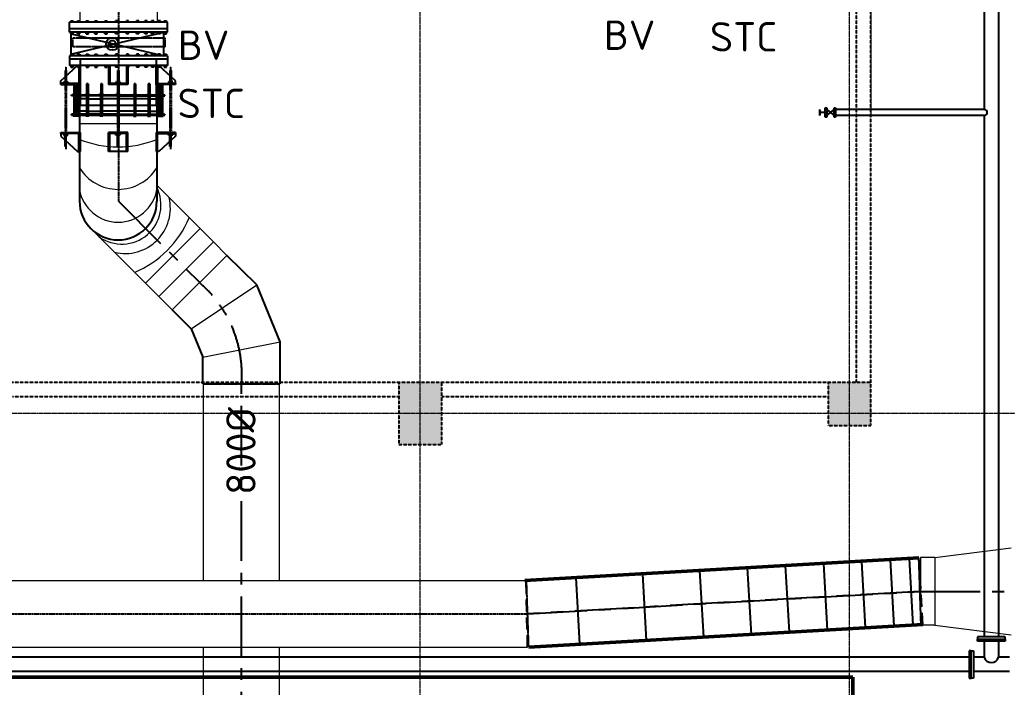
# Model space of a CAD drawing. Header units: inches. Extents: x 0 to 235202, y 0 to 184293.
# Drawn here: x 177803 to 188156, y 118070 to 125070 of the extents above; entities that cross this region are included whole.
import ezdxf
from ezdxf.enums import TextEntityAlignment as Align

# ---------------------------------------------------------------- set-up
doc = ezdxf.new("R2010")
doc.units = ezdxf.units.IN
doc.header["$MEASUREMENT"] = 0
for name, pattern in [('CENTER', [2, 1.25, -0.25, 0.25, -0.25]), ('HIDDEN', [0.375, 0.25, -0.125]), ('PHANTOM2', [1.25, 0.625, -0.125, 0.125, -0.125, 0.125, -0.125])]:
    doc.linetypes.add(name, pattern=pattern)
for name, color, linetype, lineweight in [('.5', 8, 'Continuous', 0), ('DIM', 251, 'Continuous', 0), ('hid', 8, 'HIDDEN', 0), ('MECHANICAL', 8, 'Continuous', 0), ('plan', 8, 'Continuous', 0)]:
    doc.layers.add(name, color=color, linetype=linetype, lineweight=lineweight)
for name, color, linetype in [('1', 1, 'CENTER'), ('2', 2, 'HIDDEN'), ('GRID_TXT45', 4, 'Continuous'), ('M-X-BKGD', 8, 'Continuous'), ('pipes', 2, 'Continuous'), ('sleeve type coupling', 1, 'Continuous'), ('steel elbow 45deg', 3, 'Continuous'), ('steel elbow 90deg', 3, 'Continuous'), ('text', 3, 'Continuous'), ('WINDOW ELEV', 3, 'Continuous')]:
    doc.layers.add(name, color=color, linetype=linetype)
doc.styles.add('ISO', font='isocpeur.ttf')
doc.styles.add('SIMPLEX', font='simplex.shx')

# ---------------------------------------------------------------- blocks, each defined once
blk = doc.blocks.new('FLOOR PLAN REV 2')
at = {"layer": 'DIM', "linetype": 'HIDDEN', "lineweight": 25, "ltscale": 10}
for points in [[(107752, 221092), (107302, 221092), (107302, 220442), (107752, 220442)], [(112252, 221092), (111802, 221092), (111802, 220642), (112252, 220642)]]:
    blk.add_hatch(color=8, dxfattribs=at).paths.add_polyline_path(points)
at = {"layer": '.5', "color": 8, "linetype": 'CENTER', "ltscale": 10}
for p, q in [((107527, 216571), (107527, 247856)), ((112027, 216571), (112027, 247856)), ((118917, 220768), (54403, 220768))]:
    blk.add_line(p, q, dxfattribs=at)
at = {"color": 8, "linetype": 'PHANTOM2', "ltscale": 20}
for p, q in [((104363, 246038), (104363, 222993)), ((70510, 218667), (108653, 218667))]:
    blk.add_line(p, q, dxfattribs=at)
at = {"color": 8}
for p, q in [((104876, 224870), (103851, 224870)), ((103851, 224766), (103851, 224870)), ((103863, 224887), (103887, 224887)), ((103863, 224870), (103863, 224887)), ((103887, 224870), (103887, 224887)), ((103934, 224887), (103958, 224887)), ((103934, 224870), (103934, 224887)), ((103958, 224870), (103958, 224887)), ((104024, 224887), (104049, 224887)), ((104024, 224870), (104024, 224887)), ((104049, 224870), (104049, 224887)), ((104115, 224887), (104139, 224887)), ((104115, 224870), (104115, 224887)), ((104139, 224870), (104139, 224887)), ((104220, 224887), (104244, 224887)), ((104220, 224870), (104220, 224887)), ((104244, 224870), (104244, 224887)), ((104333, 224870), (104333, 224887)), ((104357, 224887), (104333, 224887)), ((104357, 224870), (104357, 224887)), ((104446, 224870), (104446, 224887)), ((104470, 224887), (104446, 224887)), ((104470, 224870), (104470, 224887)), ((104551, 224870), (104551, 224887)), ((104575, 224887), (104551, 224887)), ((104575, 224870), (104575, 224887)), ((104641, 224870), (104641, 224887)), ((104665, 224887), (104641, 224887)), ((104665, 224870), (104665, 224887)), ((104710, 224870), (104710, 224887)), ((104734, 224887), (104710, 224887)), ((104734, 224870), (104734, 224887)), ((104779, 224870), (104779, 224887)), ((104804, 224887), (104779, 224887)), ((104804, 224870), (104804, 224887)), ((104841, 224870), (104841, 224887)), ((104841, 224887), (104865, 224887)), ((104865, 224887), (104865, 224870)), ((104876, 224766), (104876, 224870)), ((104876, 224802), (103851, 224802)), ((104876, 224766), (103851, 224766)), ((103863, 224537), (104838, 224766)), ((103863, 224749), (103863, 224766)), ((103887, 224749), (103887, 224766)), ((103934, 224749), (103934, 224766)), ((103958, 224749), (103958, 224766)), ((104024, 224749), (104024, 224766)), ((104049, 224749), (104049, 224766)), ((104115, 224749), (104115, 224766)), ((104139, 224749), (104139, 224766)), ((104220, 224749), (104220, 224766)), ((104244, 224749), (104244, 224766)), ((104333, 224749), (104333, 224766)), ((104357, 224749), (104357, 224766)), ((104446, 224749), (104446, 224766)), ((104470, 224749), (104470, 224766)), ((104551, 224749), (104551, 224766)), ((104575, 224749), (104575, 224766)), ((104641, 224749), (104641, 224766)), ((104665, 224749), (104665, 224766)), ((104710, 224749), (104710, 224766)), ((104734, 224749), (104734, 224766)), ((104779, 224749), (104779, 224766)), ((104804, 224749), (104804, 224766)), ((104838, 224520), (104838, 224766)), ((104841, 224749), (104841, 224766)), ((104865, 224749), (104865, 224766)), ((103863, 224749), (103887, 224749)), ((103866, 224749), (104838, 224520)), ((103866, 224519), (103866, 224749)), ((103934, 224749), (103958, 224749)), ((104024, 224749), (104049, 224749)), ((104115, 224749), (104139, 224749)), ((104220, 224749), (104244, 224749)), ((104357, 224749), (104333, 224749)), ((104470, 224749), (104446, 224749)), ((104575, 224749), (104551, 224749)), ((104665, 224749), (104641, 224749)), ((104734, 224749), (104710, 224749)), ((104804, 224749), (104779, 224749)), ((104841, 224749), (104865, 224749)), ((103851, 224520), (103851, 224416)), ((104876, 224520), (103851, 224520)), ((104876, 224484), (103851, 224484)), ((103863, 224537), (103887, 224537)), ((103863, 224537), (103863, 224520)), ((103887, 224537), (103887, 224520)), ((103934, 224537), (103958, 224537)), ((103934, 224537), (103934, 224520)), ((103958, 224537), (103958, 224520)), ((104024, 224537), (104049, 224537)), ((104024, 224537), (104024, 224520)), ((104049, 224537), (104049, 224520)), ((104115, 224537), (104139, 224537)), ((104115, 224537), (104115, 224520)), ((104139, 224537), (104139, 224520)), ((104220, 224537), (104244, 224537)), ((104220, 224537), (104220, 224520)), ((104244, 224537), (104244, 224520)), ((104333, 224537), (104333, 224520)), ((104357, 224537), (104333, 224537)), ((104357, 224537), (104357, 224520)), ((104446, 224537), (104446, 224520)), ((104470, 224537), (104446, 224537)), ((104470, 224537), (104470, 224520)), ((104551, 224537), (104551, 224520)), ((104575, 224537), (104551, 224537)), ((104575, 224537), (104575, 224520)), ((104641, 224537), (104641, 224520)), ((104665, 224537), (104641, 224537)), ((104665, 224537), (104665, 224520)), ((104710, 224537), (104710, 224520)), ((104734, 224537), (104710, 224537)), ((104734, 224537), (104734, 224520)), ((104779, 224537), (104779, 224520)), ((104804, 224537), (104779, 224537)), ((104804, 224537), (104804, 224520)), ((104841, 224537), (104841, 224520)), ((104841, 224537), (104865, 224537)), ((104865, 224537), (104865, 224520)), ((104876, 224520), (104876, 224416)), ((103760, 224256), (103935, 224416)), ((104876, 224416), (103851, 224416)), ((103863, 224416), (103863, 224399)), ((103863, 224399), (103887, 224399)), ((103887, 224416), (103887, 224399)), ((103934, 224416), (103934, 224399)), ((103934, 224399), (103958, 224399)), ((103935, 224416), (103960, 224416)), ((103960, 224416), (103948, 224416)), ((103948, 224416), (103948, 224228)), ((103958, 224416), (103958, 224399)), ((103960, 224216), (103960, 224416)), ((104024, 224416), (104024, 224399)), ((104024, 224399), (104049, 224399)), ((104049, 224416), (104049, 224399)), ((104115, 224416), (104115, 224399)), ((104115, 224399), (104139, 224399)), ((104139, 224416), (104139, 224399)), ((104220, 224416), (104220, 224399)), ((104220, 224399), (104244, 224399)), ((104244, 224416), (104244, 224399)), ((104260, 224416), (104260, 224216)), ((104460, 224416), (104260, 224416)), ((104272, 224416), (104272, 224228)), ((104333, 224416), (104333, 224399)), ((104357, 224399), (104333, 224399)), ((104357, 224416), (104357, 224399)), ((104446, 224416), (104446, 224399)), ((104470, 224399), (104446, 224399)), ((104448, 224416), (104448, 224228)), ((104460, 224416), (104460, 224216)), ((104470, 224416), (104470, 224399)), ((104551, 224416), (104551, 224399)), ((104575, 224399), (104551, 224399)), ((104575, 224416), (104575, 224399)), ((104641, 224416), (104641, 224399)), ((104665, 224399), (104641, 224399)), ((104665, 224416), (104665, 224399)), ((104710, 224416), (104710, 224399)), ((104734, 224399), (104710, 224399)), ((104734, 224416), (104734, 224399)), ((104785, 224416), (104760, 224416)), ((104760, 224416), (104772, 224416)), ((104760, 224216), (104760, 224416)), ((104772, 224416), (104772, 224228)), ((104779, 224416), (104779, 224399)), ((104804, 224399), (104779, 224399)), ((104960, 224256), (104785, 224416)), ((104804, 224416), (104804, 224399)), ((104841, 224416), (104841, 224399)), ((104841, 224399), (104865, 224399)), ((104865, 224399), (104865, 224416)), ((103760, 224216), (103760, 224256)), ((104260, 224256), (104272, 224256)), ((104448, 224256), (104460, 224256)), ((104960, 224216), (104960, 224256)), ((103948, 224228), (103760, 224228)), ((103760, 224228), (103760, 224216)), ((103760, 224216), (103960, 224216)), ((104460, 224216), (104260, 224216)), ((104448, 224228), (104272, 224228)), ((104960, 224216), (104760, 224216)), ((104772, 224228), (104960, 224228)), ((104960, 224228), (104960, 224216)), ((103760, 223716), (103760, 223676)), ((103760, 223704), (103760, 223716)), ((103760, 223716), (103960, 223716)), ((103948, 223704), (103760, 223704)), ((103760, 223676), (103935, 223516)), ((103948, 223516), (103948, 223704)), ((103960, 223716), (103960, 223516)), ((104260, 223516), (104260, 223716)), ((104460, 223716), (104260, 223716)), ((104260, 223676), (104272, 223676)), ((104272, 223516), (104272, 223704)), ((104448, 223704), (104272, 223704)), ((104448, 223516), (104448, 223704)), ((104448, 223676), (104460, 223676)), ((104460, 223516), (104460, 223716)), ((104960, 223716), (104760, 223716)), ((104760, 223716), (104760, 223516)), ((104772, 223516), (104772, 223704)), ((104772, 223704), (104960, 223704)), ((104960, 223676), (104785, 223516)), ((104960, 223716), (104960, 223676)), ((104960, 223704), (104960, 223716)), ((103935, 223516), (103960, 223516)), ((103960, 223516), (103948, 223516)), ((104460, 223516), (104260, 223516)), ((104785, 223516), (104760, 223516)), ((104760, 223516), (104772, 223516))]:
    blk.add_line(p, q, dxfattribs=at)
at = {"color": 8, "linetype": 'HIDDEN'}
for p, q in [((104731, 224702), (103886, 224702)), ((103886, 224611), (103886, 224702)), ((104853, 224702), (104731, 224702)), ((104853, 224611), (104853, 224702)), ((104731, 224611), (103886, 224611)), ((104853, 224611), (104731, 224611))]:
    blk.add_line(p, q, dxfattribs=at)
at = {"color": 8, "linetype": 'CENTER', "ltscale": 500}
for p, q in [((104363, 222993), (105213, 222143)), ((105653, 216223), (105653, 221082)), ((112766, 218902), (108653, 218667)), ((108653, 218667), (112767, 218901)), ((112772, 218902), (115517, 218902))]:
    blk.add_line(p, q, dxfattribs=at)
at = {"color": 8}
for radius in [65.7, 37.5]:
    blk.add_circle((104299, 224643), radius, dxfattribs=at)
at = {"color": 8, "linetype": 'CENTER', "ltscale": 500}
blk.add_arc((104391, 221177), 1266, 355.5215, 49.4785, dxfattribs=at)
at = {"layer": '1', "color": 8}
for p, q in [((103803, 224366), (103803, 223704)), ((103803, 224366), (103803, 224245)), ((103803, 224366), (103816, 224366)), ((103816, 224366), (103816, 223704)), ((103816, 224366), (103816, 224245)), ((104353, 224366), (104353, 223704)), ((104353, 224366), (104366, 224366)), ((104366, 224366), (104366, 223704)), ((104903, 224366), (104903, 223704)), ((104903, 224366), (104903, 224245)), ((104916, 224366), (104903, 224366)), ((104916, 224366), (104916, 223704)), ((104916, 224366), (104916, 224245)), ((103787, 224228), (103787, 224245)), ((103787, 224245), (103832, 224245)), ((103795, 224245), (103795, 224228)), ((103795, 224245), (103795, 224228)), ((103816, 224295), (103803, 224295)), ((103816, 224295), (103803, 224295)), ((103816, 224291), (103803, 224291)), ((103816, 224291), (103803, 224291)), ((103816, 224287), (103803, 224287)), ((103816, 224287), (103803, 224287)), ((103816, 224287), (103803, 224287)), ((103816, 224287), (103803, 224287)), ((103816, 224283), (103803, 224283)), ((103816, 224283), (103803, 224283)), ((103816, 224279), (103803, 224279)), ((103816, 224279), (103803, 224279)), ((103816, 224274), (103803, 224274)), ((103816, 224274), (103803, 224274)), ((103816, 224270), (103803, 224270)), ((103816, 224270), (103803, 224270)), ((103816, 224266), (103803, 224266)), ((103816, 224266), (103803, 224266)), ((103816, 224262), (103803, 224262)), ((103816, 224262), (103803, 224262)), ((103816, 224258), (103803, 224258)), ((103816, 224258), (103803, 224258)), ((103816, 224254), (103803, 224254)), ((103816, 224254), (103803, 224254)), ((103816, 224250), (103803, 224250)), ((103816, 224250), (103803, 224250)), ((103816, 224246), (103803, 224246)), ((103816, 224246), (103803, 224246)), ((103824, 224245), (103824, 224228)), ((103824, 224245), (103824, 224228)), ((103832, 224245), (103832, 224228)), ((104382, 224245), (104337, 224245)), ((104337, 224245), (104337, 224228)), ((104382, 224245), (104337, 224245)), ((104337, 224245), (104337, 224228)), ((104345, 224245), (104345, 224228)), ((104345, 224245), (104345, 224228)), ((104353, 224274), (104366, 224274)), ((104353, 224274), (104366, 224274)), ((104353, 224270), (104366, 224270)), ((104353, 224270), (104366, 224270)), ((104353, 224266), (104366, 224266)), ((104353, 224266), (104366, 224266)), ((104353, 224262), (104366, 224262)), ((104353, 224262), (104366, 224262)), ((104353, 224258), (104366, 224258)), ((104353, 224258), (104366, 224258)), ((104353, 224254), (104366, 224254)), ((104353, 224254), (104366, 224254)), ((104353, 224250), (104366, 224250)), ((104353, 224250), (104366, 224250)), ((104353, 224246), (104366, 224246)), ((104353, 224246), (104366, 224246)), ((104374, 224245), (104374, 224228)), ((104374, 224245), (104374, 224228)), ((104382, 224228), (104382, 224245)), ((104382, 224228), (104382, 224245)), ((104932, 224245), (104887, 224245)), ((104887, 224245), (104887, 224228)), ((104895, 224245), (104895, 224228)), ((104895, 224245), (104895, 224228)), ((104903, 224295), (104916, 224295)), ((104903, 224295), (104916, 224295)), ((104903, 224291), (104916, 224291)), ((104903, 224291), (104916, 224291)), ((104903, 224287), (104916, 224287)), ((104903, 224287), (104916, 224287)), ((104903, 224287), (104916, 224287)), ((104903, 224287), (104916, 224287)), ((104903, 224283), (104916, 224283)), ((104903, 224283), (104916, 224283)), ((104903, 224279), (104916, 224279)), ((104903, 224279), (104916, 224279)), ((104903, 224274), (104916, 224274)), ((104903, 224274), (104916, 224274)), ((104903, 224270), (104916, 224270)), ((104903, 224270), (104916, 224270)), ((104903, 224266), (104916, 224266)), ((104903, 224266), (104916, 224266)), ((104903, 224262), (104916, 224262)), ((104903, 224262), (104916, 224262)), ((104903, 224258), (104916, 224258)), ((104903, 224258), (104916, 224258)), ((104903, 224254), (104916, 224254)), ((104903, 224254), (104916, 224254)), ((104903, 224250), (104916, 224250)), ((104903, 224250), (104916, 224250)), ((104903, 224246), (104916, 224246)), ((104903, 224246), (104916, 224246)), ((104924, 224245), (104924, 224228)), ((104924, 224245), (104924, 224228)), ((104932, 224228), (104932, 224245)), ((103832, 224228), (103787, 224228)), ((103816, 224225), (103803, 224225)), ((103816, 224225), (103803, 224225)), ((103816, 224221), (103803, 224221)), ((103816, 224221), (103803, 224221)), ((103816, 224217), (103803, 224217)), ((103816, 224217), (103803, 224217)), ((103816, 224213), (103803, 224213)), ((103816, 224213), (103803, 224213)), ((103816, 224209), (103803, 224209)), ((103816, 224209), (103803, 224209)), ((103816, 224205), (103803, 224205)), ((103816, 224205), (103803, 224205)), ((103816, 224201), (103803, 224201)), ((103816, 224201), (103803, 224201)), ((104337, 224228), (104382, 224228)), ((104337, 224228), (104382, 224228)), ((104353, 224225), (104366, 224225)), ((104353, 224225), (104366, 224225)), ((104353, 224221), (104366, 224221)), ((104353, 224221), (104366, 224221)), ((104353, 224217), (104366, 224217)), ((104353, 224217), (104366, 224217)), ((104353, 224213), (104366, 224213)), ((104353, 224213), (104366, 224213)), ((104353, 224209), (104366, 224209)), ((104353, 224209), (104366, 224209)), ((104353, 224205), (104366, 224205)), ((104353, 224205), (104366, 224205)), ((104353, 224201), (104366, 224201)), ((104353, 224201), (104366, 224201)), ((104353, 224197), (104366, 224197)), ((104353, 224197), (104366, 224197)), ((104887, 224228), (104932, 224228)), ((104903, 224225), (104916, 224225)), ((104903, 224225), (104916, 224225)), ((104903, 224221), (104916, 224221)), ((104903, 224221), (104916, 224221)), ((104903, 224217), (104916, 224217)), ((104903, 224217), (104916, 224217)), ((104903, 224213), (104916, 224213)), ((104903, 224213), (104916, 224213)), ((104903, 224209), (104916, 224209)), ((104903, 224209), (104916, 224209)), ((104903, 224205), (104916, 224205)), ((104903, 224205), (104916, 224205)), ((104903, 224201), (104916, 224201)), ((104903, 224201), (104916, 224201)), ((103816, 223735), (103803, 223735)), ((103816, 223735), (103803, 223735)), ((103816, 223731), (103803, 223731)), ((103816, 223731), (103803, 223731)), ((103816, 223727), (103803, 223727)), ((103816, 223727), (103803, 223727)), ((104903, 223735), (104916, 223735)), ((104903, 223735), (104916, 223735)), ((104903, 223731), (104916, 223731)), ((104903, 223731), (104916, 223731)), ((104903, 223727), (104916, 223727)), ((104903, 223727), (104916, 223727)), ((103795, 223687), (103795, 223704)), ((103795, 223687), (103795, 223704)), ((103816, 223723), (103803, 223723)), ((103816, 223723), (103803, 223723)), ((103816, 223719), (103803, 223719)), ((103816, 223719), (103803, 223719)), ((103816, 223715), (103803, 223715)), ((103816, 223715), (103803, 223715)), ((103816, 223711), (103803, 223711)), ((103816, 223711), (103803, 223711)), ((103816, 223707), (103803, 223707)), ((103816, 223707), (103803, 223707)), ((103803, 223566), (103803, 223687)), ((103816, 223686), (103803, 223686)), ((103816, 223686), (103803, 223686)), ((103816, 223682), (103803, 223682)), ((103816, 223682), (103803, 223682)), ((103816, 223678), (103803, 223678)), ((103816, 223678), (103803, 223678)), ((103816, 223674), (103803, 223674)), ((103816, 223674), (103803, 223674)), ((103816, 223670), (103803, 223670)), ((103816, 223670), (103803, 223670)), ((103816, 223666), (103803, 223666)), ((103816, 223666), (103803, 223666)), ((103816, 223662), (103803, 223662)), ((103816, 223662), (103803, 223662)), ((103816, 223657), (103803, 223657)), ((103816, 223657), (103803, 223657)), ((103816, 223653), (103803, 223653)), ((103816, 223653), (103803, 223653)), ((103816, 223649), (103803, 223649)), ((103816, 223649), (103803, 223649)), ((103816, 223645), (103803, 223645)), ((103816, 223645), (103803, 223645)), ((103816, 223645), (103803, 223645)), ((103816, 223645), (103803, 223645)), ((103816, 223641), (103803, 223641)), ((103816, 223641), (103803, 223641)), ((103816, 223637), (103803, 223637)), ((103816, 223637), (103803, 223637)), ((103816, 223633), (103803, 223633)), ((103816, 223633), (103803, 223633)), ((103816, 223633), (103803, 223633)), ((103816, 223633), (103803, 223633)), ((103816, 223566), (103816, 223687)), ((103824, 223687), (103824, 223704)), ((103824, 223687), (103824, 223704)), ((104337, 223687), (104337, 223704)), ((104337, 223704), (104382, 223704)), ((104337, 223687), (104337, 223704)), ((104337, 223704), (104382, 223704)), ((104382, 223687), (104337, 223687)), ((104382, 223687), (104337, 223687)), ((104345, 223687), (104345, 223704)), ((104345, 223687), (104345, 223704)), ((104353, 223723), (104366, 223723)), ((104353, 223723), (104366, 223723)), ((104353, 223719), (104366, 223719)), ((104353, 223719), (104366, 223719)), ((104353, 223715), (104366, 223715)), ((104353, 223715), (104366, 223715)), ((104353, 223711), (104366, 223711)), ((104353, 223711), (104366, 223711)), ((104353, 223707), (104366, 223707)), ((104353, 223707), (104366, 223707)), ((104353, 223566), (104353, 223687)), ((104353, 223686), (104366, 223686)), ((104353, 223686), (104366, 223686)), ((104353, 223682), (104366, 223682)), ((104353, 223682), (104366, 223682)), ((104353, 223678), (104366, 223678)), ((104353, 223678), (104366, 223678)), ((104353, 223674), (104366, 223674)), ((104353, 223674), (104366, 223674)), ((104366, 223566), (104366, 223687)), ((104374, 223687), (104374, 223704)), ((104374, 223687), (104374, 223704)), ((104382, 223704), (104382, 223687)), ((104382, 223704), (104382, 223687)), ((104895, 223687), (104895, 223704)), ((104895, 223687), (104895, 223704)), ((104903, 223723), (104916, 223723)), ((104903, 223723), (104916, 223723)), ((104903, 223719), (104916, 223719)), ((104903, 223719), (104916, 223719)), ((104903, 223715), (104916, 223715)), ((104903, 223715), (104916, 223715)), ((104903, 223711), (104916, 223711)), ((104903, 223711), (104916, 223711)), ((104903, 223707), (104916, 223707)), ((104903, 223707), (104916, 223707)), ((104903, 223566), (104903, 223687)), ((104903, 223686), (104916, 223686)), ((104903, 223686), (104916, 223686)), ((104903, 223682), (104916, 223682)), ((104903, 223682), (104916, 223682)), ((104903, 223678), (104916, 223678)), ((104903, 223678), (104916, 223678)), ((104903, 223674), (104916, 223674)), ((104903, 223674), (104916, 223674)), ((104903, 223670), (104916, 223670)), ((104903, 223670), (104916, 223670)), ((104903, 223666), (104916, 223666)), ((104903, 223666), (104916, 223666)), ((104903, 223662), (104916, 223662)), ((104903, 223662), (104916, 223662)), ((104903, 223657), (104916, 223657)), ((104903, 223657), (104916, 223657)), ((104903, 223653), (104916, 223653)), ((104903, 223653), (104916, 223653)), ((104903, 223649), (104916, 223649)), ((104903, 223649), (104916, 223649)), ((104903, 223645), (104916, 223645)), ((104903, 223645), (104916, 223645)), ((104903, 223645), (104916, 223645)), ((104903, 223645), (104916, 223645)), ((104903, 223641), (104916, 223641)), ((104903, 223641), (104916, 223641)), ((104903, 223637), (104916, 223637)), ((104903, 223637), (104916, 223637)), ((104903, 223633), (104916, 223633)), ((104903, 223633), (104916, 223633)), ((104903, 223633), (104916, 223633)), ((104903, 223633), (104916, 223633)), ((104916, 223566), (104916, 223687)), ((104924, 223687), (104924, 223704)), ((104924, 223687), (104924, 223704)), ((103803, 223566), (103816, 223566)), ((104353, 223566), (104366, 223566)), ((104353, 223566), (104366, 223566)), ((104916, 223566), (104903, 223566))]:
    blk.add_line(p, q, dxfattribs=at)
at = {"layer": '1', "color": 8, "linetype": 'CENTER', "ltscale": 0.09}
for p, q in [((103810, 224410), (103810, 223541)), ((104360, 223566), (104360, 224366)), ((104910, 224410), (104910, 223541))]:
    blk.add_line(p, q, dxfattribs=at)
at = {"layer": '1', "color": 8, "linetype": 'HIDDEN', "ltscale": 0.009}
for p, q in [((103803, 224228), (103803, 224245)), ((103816, 224242), (103803, 224242)), ((103816, 224242), (103803, 224242)), ((103816, 224228), (103816, 224245)), ((104353, 224228), (104353, 224245)), ((104353, 224242), (104366, 224242)), ((104353, 224242), (104366, 224242)), ((104366, 224228), (104366, 224245)), ((104903, 224228), (104903, 224245)), ((104903, 224242), (104916, 224242)), ((104903, 224242), (104916, 224242)), ((104916, 224228), (104916, 224245)), ((103816, 224238), (103803, 224238)), ((103816, 224238), (103803, 224238)), ((103816, 224234), (103803, 224234)), ((103816, 224234), (103803, 224234)), ((103816, 224229), (103803, 224229)), ((103816, 224229), (103803, 224229)), ((104353, 224238), (104366, 224238)), ((104353, 224238), (104366, 224238)), ((104353, 224234), (104366, 224234)), ((104353, 224234), (104366, 224234)), ((104353, 224229), (104366, 224229)), ((104353, 224229), (104366, 224229)), ((104903, 224238), (104916, 224238)), ((104903, 224238), (104916, 224238)), ((104903, 224234), (104916, 224234)), ((104903, 224234), (104916, 224234)), ((104903, 224229), (104916, 224229)), ((104903, 224229), (104916, 224229)), ((103803, 223704), (103803, 223687)), ((103816, 223702), (103803, 223702)), ((103816, 223702), (103803, 223702)), ((103816, 223698), (103803, 223698)), ((103816, 223698), (103803, 223698)), ((103816, 223694), (103803, 223694)), ((103816, 223694), (103803, 223694)), ((103816, 223690), (103803, 223690)), ((103816, 223690), (103803, 223690)), ((103816, 223704), (103816, 223687)), ((104353, 223704), (104353, 223687)), ((104353, 223702), (104366, 223702)), ((104353, 223702), (104366, 223702)), ((104353, 223698), (104366, 223698)), ((104353, 223698), (104366, 223698)), ((104353, 223694), (104366, 223694)), ((104353, 223694), (104366, 223694)), ((104353, 223690), (104366, 223690)), ((104353, 223690), (104366, 223690)), ((104366, 223704), (104366, 223687)), ((104903, 223704), (104903, 223687)), ((104903, 223702), (104916, 223702)), ((104903, 223702), (104916, 223702)), ((104903, 223698), (104916, 223698)), ((104903, 223698), (104916, 223698)), ((104903, 223694), (104916, 223694)), ((104903, 223694), (104916, 223694)), ((104903, 223690), (104916, 223690)), ((104903, 223690), (104916, 223690)), ((104916, 223704), (104916, 223687))]:
    blk.add_line(p, q, dxfattribs=at)
at = {"layer": '1', "color": 8}
for points in [[(103787, 223704), (103787, 223687), (103832, 223687), (103832, 223704)], [(103787, 223704), (103787, 223687), (103832, 223687), (103832, 223704)], [(104932, 223704), (104932, 223687), (104887, 223687), (104887, 223704)], [(104932, 223704), (104932, 223687), (104887, 223687), (104887, 223704)]]:
    blk.add_lwpolyline(points, close=True, dxfattribs=at)
at = {"layer": '2', "color": 8, "linetype": 'HIDDEN', "ltscale": 500}
blk.add_line((103960, 224002), (104760, 224002), dxfattribs=at)
at = {"layer": '2', "color": 8}
for p, q in [((105253, 221078), (106053, 221078)), ((112778, 218552), (112755, 219256)), ((108664, 218317), (108641, 219016))]:
    blk.add_line(p, q, dxfattribs=at)
at = {"layer": 'DIM', "color": 8, "linetype": 'HIDDEN', "lineweight": 25, "ltscale": 10}
for p, q in [((112102, 221092), (112102, 226892)), ((112252, 221092), (112252, 226892)), ((111802, 221092), (76252, 221092)), ((107752, 221092), (107302, 221092)), ((107302, 221092), (107302, 220442)), ((107752, 220442), (107752, 221092)), ((112252, 221092), (111802, 221092)), ((111802, 221092), (111802, 220642)), ((112252, 220642), (112252, 221092)), ((107302, 220942), (103252, 220942)), ((111802, 220942), (107752, 220942)), ((111802, 220642), (112252, 220642)), ((107302, 220442), (107752, 220442))]:
    blk.add_line(p, q, dxfattribs=at)
at = {"layer": 'DIM', "color": 8, "linetype": 'Continuous'}
for p, q in [((112252, 226892), (112252, 223892)), ((111880, 223892), (111880, 223955))]:
    blk.add_line(p, q, dxfattribs=at)
at = {"layer": 'DIM', "color": 8}
for p, q in [((103958, 226240), (103958, 224870)), ((104768, 225150), (104768, 224870)), ((103958, 224870), (104768, 224870)), ((104765, 223804), (103954, 223804)), ((105360, 222566), (104765, 223161)), ((104787, 221993), (104073, 222707)), ((105219, 222707), (104646, 222134)), ((104787, 221993), (105360, 222566)), ((105500, 222426), (105360, 222566)), ((105500, 222426), (104927, 221853)), ((105124, 221655), (105812, 222115)), ((104787, 221993), (104927, 221853)), ((105248, 221358), (106058, 221519)), ((106058, 221078), (105248, 221078)), ((105253, 219017), (105253, 221078)), ((106053, 219017), (106053, 221078)), ((112772, 219256), (112772, 218547)), ((92478, 219017), (108653, 219017)), ((112922, 218547), (112772, 218547)), ((112922, 218547), (113722, 218445)), ((92478, 218317), (108653, 218317)), ((105253, 217587), (105253, 218317)), ((106053, 217587), (106053, 218317))]:
    blk.add_line(p, q, dxfattribs=at)
at = {"layer": 'DIM', "color": 8, "ltscale": 200}
for q in [(113722, 219358), (112772, 219256), (112922, 218547)]:
    blk.add_line((112922, 219256), q, dxfattribs=at)
at = {"layer": 'DIM', "color": 8, "lineweight": 50}
for p, q in [((112755, 219252), (108624, 219016)), ((112795, 218553), (108664, 218317))]:
    blk.add_line(p, q, dxfattribs=at)
at = {"layer": 'DIM', "color": 8}
for centre, radius, start, end in [((104360, 224634), 1071, 247.7777, 292.2223), ((104360, 223593), 475, 211.4923, 328.5077), ((104360, 223185), 411, 189.6634, 350.3366), ((104398, 222955), 411, 234.6634, 26.8446), ((104432, 222920), 475, 256.4923, 13.5077), ((104117, 223235), 1071, 292.7777, 337.2223)]:
    blk.add_arc(centre, radius, start, end, dxfattribs=at)
at = {"layer": 'hid', "color": 8, "ltscale": 0.1}
for p, q in [((103929, 224066), (103945, 224066)), ((103929, 224066), (103945, 224066)), ((103929, 224066), (103945, 224066)), ((103941, 223939), (103941, 224066)), ((104790, 224066), (104774, 224066)), ((104790, 224066), (104774, 224066)), ((104790, 224066), (104774, 224066)), ((104778, 223939), (104778, 224066)), ((103929, 223939), (103945, 223939)), ((103929, 223939), (103945, 223939)), ((103929, 223939), (103945, 223939)), ((104790, 223939), (104774, 223939)), ((104790, 223939), (104774, 223939)), ((104790, 223939), (104774, 223939))]:
    blk.add_line(p, q, dxfattribs=at)
at = {"layer": 'MECHANICAL', "color": 8, "linetype": 'Continuous', "ltscale": 10}
for p, q in [((104760, 224416), (104760, 224320)), ((103960, 223696), (103960, 223579))]:
    blk.add_line(p, q, dxfattribs=at)
at = {"layer": 'pipes', "color": 8, "ltscale": 2000}
for p, q in [((113440, 239120), (113440, 223955)), ((113590, 239120), (113590, 218424)), ((103960, 224484), (103960, 224002)), ((104760, 224484), (104760, 224002)), ((113440, 223955), (111880, 223955)), ((113440, 223892), (111880, 223892)), ((113440, 223892), (113440, 218424)), ((113660, 218424), (113370, 218424)), ((113370, 218424), (113370, 218402)), ((113370, 218402), (113660, 218402)), ((113370, 218380), (113370, 218402)), ((113370, 218402), (113660, 218402)), ((113660, 218380), (113370, 218380)), ((113440, 218380), (113440, 218212)), ((113590, 218380), (113590, 218212)), ((113660, 218402), (113660, 218424)), ((113660, 218402), (113660, 218380)), ((113304, 218280), (113282, 218280)), ((113282, 218280), (113282, 217991)), ((113304, 217991), (113304, 218280)), ((113304, 218280), (113327, 218280)), ((113304, 217991), (113304, 218280)), ((113327, 218280), (113327, 217991)), ((113282, 218212), (92218, 218212)), ((113440, 218212), (113327, 218212)), ((113703, 218212), (113590, 218212)), ((113282, 218062), (92223, 218062)), ((113703, 218062), (113327, 218062)), ((113282, 217991), (113304, 217991)), ((113327, 217991), (113304, 217991))]:
    blk.add_line(p, q, dxfattribs=at)
for centre, radius, start, end in [((113440, 223924), 31.5, 270, 90), ((113515, 218232), 77.7, 195.2662, 344.7339)]:
    blk.add_arc(centre, radius, start, end, dxfattribs=at)
at = {"layer": 'plan', "color": 8, "lineweight": 50}
for p in [(101272, 218002), (112063, 215502)]:
    blk.add_line(p, (112063, 218002), dxfattribs=at)
at = {"layer": 'sleeve type coupling', "color": 8}
for p, q in [((103894, 224225), (103894, 224110)), ((103894, 224225), (103910, 224225)), ((103910, 224225), (103910, 224110)), ((103929, 224225), (103929, 224110)), ((103945, 224225), (103929, 224225)), ((103945, 224225), (103945, 224110)), ((104028, 224225), (104028, 224110)), ((104044, 224225), (104028, 224225)), ((104044, 224225), (104044, 224110)), ((104177, 224225), (104177, 224110)), ((104192, 224225), (104177, 224225)), ((104192, 224225), (104192, 224110)), ((104352, 224225), (104352, 224110)), ((104367, 224225), (104352, 224225)), ((104367, 224225), (104367, 224110)), ((104527, 224225), (104527, 224110)), ((104542, 224225), (104527, 224225)), ((104542, 224225), (104542, 224110)), ((104675, 224225), (104675, 224110)), ((104691, 224225), (104675, 224225)), ((104691, 224225), (104691, 224110)), ((104775, 224225), (104775, 224110)), ((104790, 224225), (104775, 224225)), ((104790, 224225), (104790, 224110)), ((104809, 224225), (104809, 224110)), ((104825, 224225), (104809, 224225)), ((104825, 224225), (104825, 224110)), ((103870, 224098), (103870, 224110)), ((103870, 224110), (104850, 224110)), ((104360, 224098), (103870, 224098)), ((103917, 224120), (103887, 224120)), ((103887, 224110), (103887, 224120)), ((103894, 224098), (103894, 223907)), ((103910, 224098), (103910, 223907)), ((103917, 224120), (103917, 224110)), ((103952, 224120), (103921, 224120)), ((103921, 224110), (103921, 224120)), ((103923, 224098), (103923, 224066)), ((103923, 224066), (103929, 224066)), ((103929, 224098), (103929, 223907)), ((103945, 224098), (103945, 223907)), ((104028, 224066), (103945, 224066)), ((103952, 224120), (103952, 224110)), ((104051, 224120), (104021, 224120)), ((104021, 224110), (104021, 224120)), ((104028, 224098), (104028, 223907)), ((104044, 224098), (104044, 223907)), ((104044, 224066), (104176, 224066)), ((104051, 224120), (104051, 224110)), ((104169, 224110), (104169, 224120)), ((104200, 224120), (104169, 224120)), ((104176, 224098), (104176, 223907)), ((104192, 224098), (104192, 223907)), ((104352, 224066), (104192, 224066)), ((104200, 224120), (104200, 224110)), ((104375, 224120), (104344, 224120)), ((104344, 224110), (104344, 224120)), ((104352, 224098), (104352, 223907)), ((104360, 224098), (104850, 224098)), ((104368, 224098), (104368, 223907)), ((104527, 224066), (104368, 224066)), ((104375, 224120), (104375, 224110)), ((104519, 224120), (104550, 224120)), ((104519, 224120), (104519, 224110)), ((104527, 224098), (104527, 223907)), ((104543, 224098), (104543, 223907)), ((104675, 224066), (104543, 224066)), ((104550, 224110), (104550, 224120)), ((104668, 224120), (104668, 224110)), ((104668, 224120), (104698, 224120)), ((104675, 224098), (104675, 223907)), ((104691, 224098), (104691, 223907)), ((104691, 224066), (104774, 224066)), ((104698, 224110), (104698, 224120)), ((104767, 224120), (104767, 224110)), ((104767, 224120), (104798, 224120)), ((104774, 224098), (104774, 223907)), ((104790, 224098), (104790, 223907)), ((104796, 224066), (104790, 224066)), ((104796, 224098), (104796, 224066)), ((104798, 224110), (104798, 224120)), ((104802, 224120), (104802, 224110)), ((104802, 224120), (104832, 224120)), ((104809, 224098), (104809, 223907)), ((104825, 224098), (104825, 223907)), ((104832, 224110), (104832, 224120)), ((104850, 224098), (104850, 224110)), ((103923, 223939), (103929, 223939)), ((103923, 223939), (103923, 223907)), ((104028, 223939), (103945, 223939)), ((104044, 223939), (104176, 223939)), ((104352, 223939), (104192, 223939)), ((104527, 223939), (104368, 223939)), ((104675, 223939), (104543, 223939)), ((104691, 223939), (104774, 223939)), ((104796, 223939), (104790, 223939)), ((104796, 223939), (104796, 223907)), ((104360, 223907), (103870, 223907)), ((103870, 223895), (103870, 223907)), ((103870, 223895), (104850, 223895)), ((103887, 223895), (103887, 223884)), ((103917, 223884), (103887, 223884)), ((103894, 223884), (103894, 223895)), ((103910, 223884), (103910, 223895)), ((103917, 223884), (103917, 223895)), ((103921, 223895), (103921, 223884)), ((103952, 223884), (103921, 223884)), ((103929, 223884), (103929, 223895)), ((103945, 223884), (103945, 223895)), ((103952, 223884), (103952, 223895)), ((104021, 223895), (104021, 223884)), ((104051, 223884), (104021, 223884)), ((104028, 223884), (104028, 223895)), ((104044, 223884), (104044, 223895)), ((104051, 223884), (104051, 223895)), ((104169, 223895), (104169, 223884)), ((104200, 223884), (104169, 223884)), ((104177, 223884), (104177, 223895)), ((104192, 223884), (104192, 223895)), ((104200, 223884), (104200, 223895)), ((104344, 223895), (104344, 223884)), ((104375, 223884), (104344, 223884)), ((104352, 223884), (104352, 223895)), ((104360, 223907), (104850, 223907)), ((104367, 223884), (104367, 223895)), ((104375, 223884), (104375, 223895)), ((104519, 223884), (104519, 223895)), ((104519, 223884), (104550, 223884)), ((104527, 223884), (104527, 223895)), ((104542, 223884), (104542, 223895)), ((104550, 223895), (104550, 223884)), ((104668, 223884), (104668, 223895)), ((104668, 223884), (104698, 223884)), ((104675, 223884), (104675, 223895)), ((104691, 223884), (104691, 223895)), ((104698, 223895), (104698, 223884)), ((104767, 223884), (104767, 223895)), ((104767, 223884), (104798, 223884)), ((104775, 223884), (104775, 223895)), ((104790, 223884), (104790, 223895)), ((104798, 223895), (104798, 223884)), ((104802, 223884), (104802, 223895)), ((104802, 223884), (104832, 223884)), ((104809, 223884), (104809, 223895)), ((104825, 223884), (104825, 223895)), ((104832, 223895), (104832, 223884)), ((104850, 223895), (104850, 223907))]:
    blk.add_line(p, q, dxfattribs=at)
at = {"layer": 'sleeve type coupling', "color": 8, "linetype": 'HIDDEN', "ltscale": 25}
for p, q in [((104028, 224066), (104044, 224066)), ((104176, 224066), (104192, 224066)), ((104352, 224066), (104368, 224066)), ((104543, 224066), (104527, 224066)), ((104691, 224066), (104675, 224066)), ((104028, 223939), (104044, 223939)), ((104176, 223939), (104192, 223939)), ((104352, 223939), (104368, 223939)), ((104543, 223939), (104527, 223939)), ((104691, 223939), (104675, 223939))]:
    blk.add_line(p, q, dxfattribs=at)
at = {"layer": 'steel elbow 45deg', "color": 8}
for p, q in [((111715, 223891), (111715, 223957)), ((111715, 223952), (111715, 223896)), ((111772, 223874), (111772, 223973)), ((111772, 223973), (111788, 223973)), ((111780, 223973), (111780, 223874)), ((111788, 223973), (111788, 223874)), ((111788, 223892), (111865, 223955)), ((111788, 223955), (111865, 223892)), ((111865, 223874), (111865, 223973)), ((111865, 223973), (111880, 223973)), ((111873, 223973), (111873, 223874)), ((111880, 223973), (111880, 223874)), ((111772, 223924), (111715, 223924)), ((111788, 223874), (111772, 223874)), ((111880, 223874), (111865, 223874)), ((105812, 222115), (105500, 222426)), ((106058, 221519), (105812, 222115)), ((105124, 221655), (104927, 221853)), ((105124, 221655), (105248, 221358)), ((106058, 221078), (106058, 221519)), ((105248, 221078), (105248, 221358))]:
    blk.add_line(p, q, dxfattribs=at)
at = {"layer": 'steel elbow 90deg', "color": 8}
for p, q in [((103954, 224002), (104765, 224002)), ((103954, 224002), (103954, 222993)), ((104765, 224002), (104765, 222993))]:
    blk.add_line(p, q, dxfattribs=at)
blk.add_arc((104360, 222993), 405, 180, 0, dxfattribs=at)
at = {"layer": 'text', "color": 8, "ltscale": 500}
for p, q in [((111397, 218473), (111357, 219172)), ((111797, 218496), (111757, 219195)), ((112196, 218519), (112156, 219217)), ((112496, 218536), (112456, 219235)), ((112695, 218547), (112655, 219246)), ((109900, 218387), (109860, 219086)), ((110499, 218422), (110459, 219120)), ((110998, 218450), (110958, 219149)), ((109201, 218347), (109161, 219046))]:
    blk.add_line(p, q, dxfattribs=at)
at = {"layer": 'text', "color": 8, "linetype": 'HIDDEN', "ltscale": 500}
for p, q in [((112795, 218553), (112755, 219252)), ((108653, 218316), (108636, 219016))]:
    blk.add_line(p, q, dxfattribs=at)
at = {"layer": 'GRID_TXT45', "color": 8, "style": 'SIMPLEX'}
for p in [(53803, 233268), (53803, 227018), (53803, 220768)]:
    blk.add_attdef('GRD_TXT', text='', height=450, rotation=180, dxfattribs=at).set_placement(p, align=Align.MIDDLE_CENTER)
at = {"layer": 'text', "color": 8, "style": 'ISO'}
for s, p in [('BV', (109452, 224581)), ('STC', (110564, 224564)), ('BV', (104986, 224476)), ('STC', (104983, 223866))]:
    blk.add_text(s, height=307.6, dxfattribs=at).set_placement(p)
blk.add_text('800%%C', height=307.6, rotation=90, dxfattribs=at).set_placement((105801, 219914))
blk = doc.blocks.new('PLAN REV 1')
at = {"layer": 'WINDOW ELEV', "color": 1}
blk.add_blockref('FLOOR PLAN REV 2', (115855, -22752), dxfattribs=at)

msp = doc.modelspace()

# ---------------------------------------------------------------- block references
at = {"layer": 'M-X-BKGD', "color": 8}
msp.add_blockref('PLAN REV 1', (-41380, -77074.9), dxfattribs=at)

doc.saveas('drawing.dxf')
